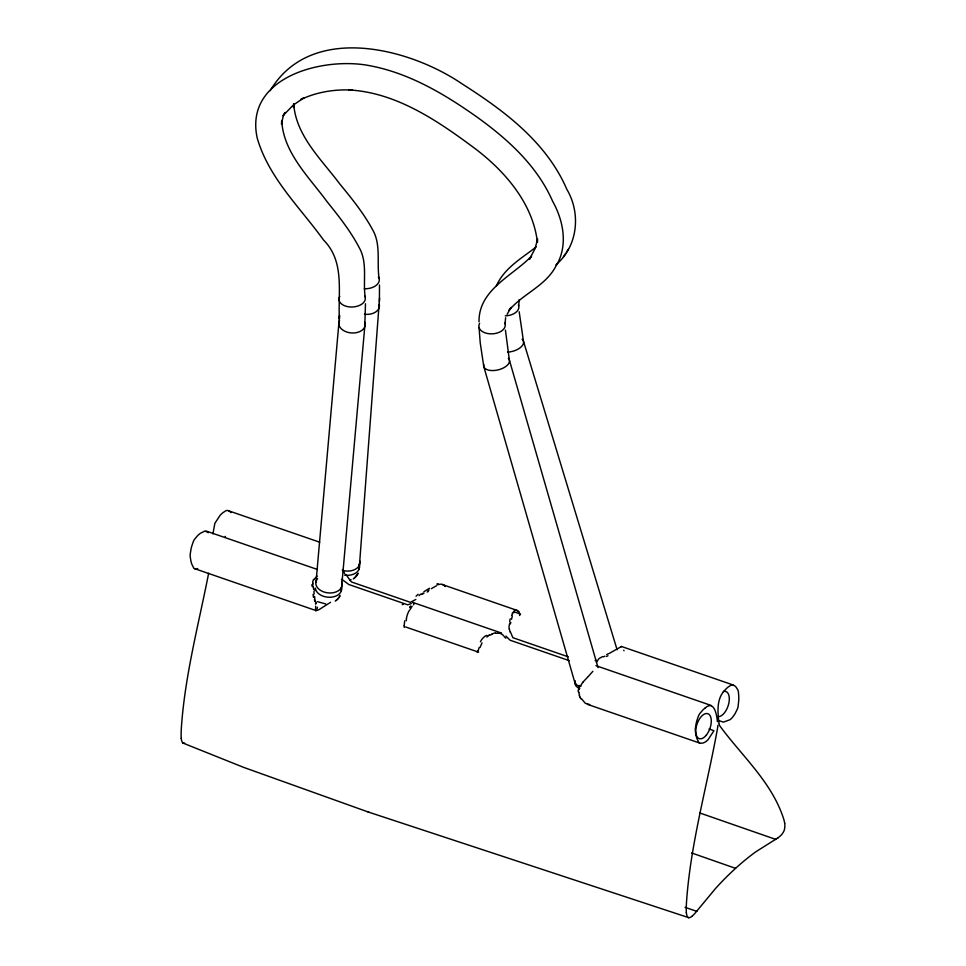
<?xml version="1.0" encoding="UTF-8"?>
<svg xmlns="http://www.w3.org/2000/svg" width="966" height="966" viewBox="0 0 966 966"><rect width="100%" height="100%" fill="white"/><g stroke="black" fill="none" stroke-linecap="round" stroke-linejoin="round"><path stroke-width="1.45" d="M312.972 583.114L313.044 584.985M379.397 301.573L379.505 285.079M315.665 606.177L315.628 607.131M212.943 533.908L214.863 523.282L220.212 515.216A34.993 18.004 -70.9 0 1 222.735 512.801L225.887 510.736A10.288 5.289 -70.9 0 1 227.626 510.471L319.698 542.204M315.604 607.674C314.554 614.098 321.835 607.409 324.093 606.443M379.578 297.975L359.183 568.902M479.003 321.835C478.593 289.583 512.499 276.01 531.578 256.087L529.44 259.274L535.079 248.624L537.627 238.819M537.555 240.015L537.434 242.394C532.942 202.932 503.962 169.907 473.002 147.061C436.644 120.086 395.649 92.422 348.98 89.947L352.542 90.092C334.791 89.089 316.763 91.963 300.631 99.607L303.964 97.795L293.386 104.98L283.074 115.618L285.212 112.43L283.183 116.113L281.529 124.143L281.722 120.533C283.279 152.616 309.12 177.164 326.979 201.58C338.74 216.203 350.513 231.019 359.255 247.694C367.756 262.764 362.842 280.695 365.16 297.021M315.991 582.401L339.561 315.484L339.368 319.034C337.943 291.768 344.934 261.52 323.55 240.027C299.907 207.219 268.729 177.961 257.21 138.041C243.867 76.712 323.803 56.439 370.063 65.76C409.439 73.199 444.807 94.257 477.107 117.14C507.971 139.37 537.096 165.729 552.637 201.278C563.685 220.985 568.358 246.39 555.728 266.483C545.331 286.153 522.666 293.857 508.961 310.484L511.086 307.309L507.078 314.336M341.252 591.059L364.762 326.762L365.474 303.722M293.869 104.509L293.531 107.443L293.712 103.773C295.765 135.711 321.799 159.837 339.839 184.023C351.733 198.501 363.639 213.172 372.586 229.703C381.208 244.507 376.607 262.329 379.107 278.45M406.215 620.788L406.493 618.928M208.644 573.236C198.585 624.604 184.88 675.657 181.342 728.074A126.498 65.096 -70.9 0 0 181.113 734.015L181.173 738.35M519.165 299.641L518.706 305.546M579.045 689.676L579.274 688.794M505.616 317.754L505.049 323.839M510.326 623.891L510.833 622.454M479.993 647.558L482.046 642.861M579.564 687.997L579.467 688.239A11.737 9.31 -20 0 0 579.189 688.782M270.202 90.695C310.436 22.737 408.884 47.479 462.364 84.054C504.252 110.716 546.514 142.207 566.8 189.264C581.158 213.414 577.885 246.451 555.848 264.901M357.215 574.975L358.096 573.212L354.111 578.38M340.104 595.43L339.223 597.169L339.718 596.336M313.721 579.685L317.186 576.11M496.234 286.226C503.938 268.27 521.555 258.369 536.275 246.861M412.144 606.213L409.922 609.884M580.699 685.618L582.136 683.228A21.783 20.201 14.3 0 1 583.029 682.237M563.383 256.871L565.508 253.611M566.269 252.416L568.37 249.204M592.87 671.298L588.306 676.49M596.505 662.241L598.848 658.691L602.591 656.554M691.777 916.444A40.415 20.793 -70.9 0 0 694.614 913.727L715.492 888.539A272.267 140.106 -70.9 0 1 735.573 868.362A272.267 140.106 -70.9 0 1 756.064 851.626L778.282 837.643M513.683 612.842L514.298 612.118M582.909 682.153L587.932 676.852M415.839 599.427L410.453 602.325L351.624 582.015L350.247 580.481L351.02 579.552M355.548 577.088L356.768 575.651M337.545 599.258L338.764 597.845L336.083 600.538M486.84 637.089L487.902 636.304M705.361 707.812C714.357 699.915 716.893 715.275 717.388 721.687M691.765 916.408L690.932 917A9.068 4.661 -70.9 0 1 690.304 917.326A16.591 8.537 -70.9 0 1 689.772 917.519L688.987 917.7A5.192 2.669 -70.9 0 1 687.816 917.253A12.099 6.219 -70.9 0 1 686.391 912.713M353.29 578.924L354.824 577.777M609.582 653.221L620.715 646.942M620.51 647.099L621.585 646.508M335.274 601.057L336.808 599.958M324.648 606.08L328.971 603.315M423.953 593.269L422.987 593.873M428.083 590.661L429.121 590.033M329.865 602.76L330.577 602.337M431.367 588.68L436.463 585.746M411.335 603.521L407.761 604.825L348.859 584.527L342.181 579.588M606.696 654.55L608.858 653.559M184.639 743.083L183.866 743.252A5.192 2.669 -70.9 0 1 182.695 742.818M197.704 568.636L194.903 568.781A10.336 5.313 -70.9 0 1 193.743 568.068L191.715 563.915A54.132 27.857 -70.9 0 1 190.785 560.413L190.193 556.356A13.681 7.04 -70.9 0 1 190.217 554.146L191.075 548.845A35.38 18.209 -70.9 0 1 191.654 546.454L193.248 541.745A10.288 5.289 -70.9 0 1 194.709 539.1L197.68 535.599A34.993 18.004 -70.9 0 1 200.24 533.389L205.009 530.974L208.306 532.701M499.458 632.802L500.509 632.815M589.767 704.637L585.287 703.26L581.363 698.587M325.675 603.943L317.379 601.625M367.986 811.923L688.843 917.7M718.426 720.431L723.341 722.133L729.885 719.779A14.707 7.571 -70.9 0 0 732.856 716.844A25.563 13.162 -70.9 0 0 734.957 713.85L737.239 709.358A10.336 5.313 -70.9 0 0 738.024 706.883L738.761 700.217A54.132 27.857 -70.9 0 0 738.748 695.882L738.362 691.632A13.681 7.04 -70.9 0 0 737.855 689.917L736.032 687.043A35.38 18.209 -70.9 0 0 735.054 686.077L732.759 684.906A10.288 5.289 -70.9 0 0 731.02 685.172L727.869 687.237A34.993 18.004 -70.9 0 0 725.333 689.652C716.192 698.49 717.678 712.099 718.994 723.619M621.428 646.459L733.508 685.099M587.425 704.335L699.601 743.035M685.027 907.303L696.884 911.385M442.211 584.502L517.233 610.452M513.852 611.756L520.553 614.074M206.277 531.095L317.488 569.505M412.844 602.434L501.644 633.104M595.962 665.671L711.399 705.542M568.346 656.856L512.861 637.693L510.446 631.993M569.36 660.684L510.084 640.217L505.93 636.099M709.032 728.98L713.946 730.682L708.187 739.521A14.707 7.571 -70.9 0 1 705.156 742.045A25.563 13.162 -70.9 0 1 702.825 743.071L700.024 743.216A10.336 5.313 -70.9 0 1 698.865 742.504L696.836 738.35A54.132 27.857 -70.9 0 1 695.906 734.848L695.315 730.791A13.681 7.04 -70.9 0 1 695.351 728.581L696.196 723.28A35.38 18.209 -70.9 0 1 696.776 720.89L698.37 716.192A10.288 5.289 -70.9 0 1 699.831 713.548L702.813 710.034A34.993 18.004 -70.9 0 1 705.361 707.824M405.551 626.946L478.641 652.183M194.48 568.6L316.124 610.621M775.952 839.466L699.625 812.913M735.573 868.349L691.584 852.954M368.976 812.273L243.601 767.354L183.178 743.156M517.583 610.524L519.213 611.889M228.387 510.664L229.932 511.642A35.38 18.209 -70.9 0 1 230.91 512.608M413.062 602.518L413.134 602.555A12.389 2.222 -23.7 0 1 413.037 602.784M443.635 585.142L444.638 585.831M350.247 580.481L346.673 575.507A4.685 3.755 73 0 1 345.876 574.83M344.705 573.575L342.435 569.566M579.624 695.097L579.189 693.854A15.166 11.809 8.7 0 1 578.803 692.429L578.851 692.38M617.105 649.756L523.463 341.227L519.177 311.74M483.785 366.573L575.567 685.075M598.014 667.578L509.348 359.956L505.435 330.118M719.102 724.271L719.272 724.838A12.184 6.267 -70.9 0 0 719.622 725.623C741.091 755.001 769.805 780.238 782.412 815.232A126.498 65.096 -70.9 0 1 783.873 819.639L784.766 823.213M315.254 600.635L315.085 599.862M483.712 366.174L480.223 342.773L479.051 327.474M314.831 598.57L314.59 597.073M313.467 588.089L313.286 586.893M314.578 597L314.481 596.372M313.515 588.427L313.624 589.115A21.663 10.94 85.5 0 1 313.648 589.634M315.423 601.54L315.435 601.661A9.914 3.176 66.3 0 0 315.423 601.299M314.155 594.005L313.902 591.53M315.556 602.736L315.653 604.197M686.295 912.798L686.246 908.451A126.498 65.096 -70.9 0 1 686.476 902.51C690.545 843.185 707.269 785.708 717.69 727.386A12.184 6.267 -70.9 0 0 717.81 726.178L717.823 725.394M364.653 322.221A13.198 8.923 4.8 0 1 351.527 332.956A13.198 8.923 4.8 0 1 339.549 320.507M341.457 587.425A13.198 8.984 5.7 0 1 329.998 597.266A13.198 8.984 5.7 0 1 315.351 588.113M364.87 296.2A13.198 8.211 -2.8 0 1 351.733 307.019A13.198 8.211 -2.8 0 1 339.73 296.441M504.747 323.03A13.198 8.175 -3.2 0 1 491.622 333.862A13.198 8.175 -3.2 0 1 479.619 323.369M508.333 358.314A13.198 6.798 -13.7 0 1 498.275 369.845A13.198 6.798 -13.7 0 1 483.809 364.399M579.721 688.142A13.198 6.412 -15.9 0 1 575.591 683.047M580.977 686.21A13.198 6.581 -20.1 0 1 575.193 680.74M341.614 582.22A13.198 9.02 6.1 0 1 327.257 592.786A13.198 9.02 6.1 0 1 317.585 578.706M379.252 304.254A13.198 9.056 4.1 0 1 364.46 314.216M359.062 564.265A13.198 9.129 5 0 1 344.572 575.144M378.382 276.819A13.198 8.356 -3.6 0 1 364.315 288.725M518.416 304.713A13.198 8.32 -4 0 1 505.254 315.846M522.123 339.247A13.198 6.931 -14.5 0 1 520.879 347.168A13.198 6.931 -14.5 0 1 507.609 352.119M723.377 691.511A13.198 6.822 -70.8 0 1 728.871 703.043A13.198 6.822 -70.8 0 1 718.233 716.639M359.763 560.98A13.198 9.165 5.4 0 1 342.435 570.351M225.368 537.337A13.198 6.786 -70.9 0 1 225.271 536.359M182.683 742.842A12.099 6.219 -70.9 0 1 181.27 738.278M477.301 652.509A21.783 13.319 -60.9 0 1 477.639 650.927M404.259 627.489A21.747 11.338 -77.2 0 1 404.368 625.521M404.15 625.896A30.948 10.686 -80.4 0 1 404.742 620.812M406.348 618.904A12.8 5.482 -80.7 0 1 409.186 610.609M409.765 607.348A20.817 5.301 -71.4 0 1 410.502 606.431M413.979 603.75A23.305 4.118 -46.7 0 1 413.617 604.837M410.743 606.093A17.026 1.896 -53.8 0 1 409.813 607.674M342.242 579.733A4.685 1.63 32 0 1 341.493 579.383M403.51 604.197A21.312 2.161 -18.1 0 1 402.242 604.704M504.264 636.703A17.014 5.53 52.6 0 1 505.846 638.224M500.617 633.624A11.87 6.327 63.4 0 1 503.709 635.749M496.005 633.31A16.965 14.466 49.5 0 1 499.482 633.334M491.67 634.155A23.486 20.769 61.8 0 1 495.498 632.802M489.883 635.242A28.787 24.959 46.1 0 1 491.791 634.396M487.685 635.894A26.637 23.22 74.3 0 1 489.436 634.928M480.404 641.822A13.077 9.998 -73.7 0 1 486.478 635.387M478.194 650.758A28.98 20.286 -57.4 0 1 479.196 647.462M778.282 837.619A40.415 20.793 -70.9 0 0 781.144 835.143L781.953 834.201A9.068 4.661 -70.9 0 0 782.52 833.429A16.591 8.537 -70.9 0 0 782.991 832.728L783.655 831.581A5.192 2.669 -70.9 0 0 784.501 829.311A12.099 6.219 -70.9 0 0 784.67 823.322M519.515 614.654A21.783 8.308 -78.1 0 1 519.793 615.535M444.819 586.169A30.948 19.839 -58.1 0 1 445.193 586.543M437.634 584.877A12.8 8.223 -64.8 0 1 443.696 585.034M436.801 584.104A20.817 10.711 -52 0 1 438.057 583.609M427.214 592.061A23.305 0.809 -31.4 0 1 428.409 591.349M423.857 591.82A17.026 2.862 -33.4 0 1 429.532 588.27M422.915 593.221A12.389 4.275 -35.8 0 1 422.166 593.679M421.804 594.307A9.95 5.832 -41.9 0 1 421.466 594.488M420.645 594.066A13.621 2.5 -48.9 0 1 419.135 595.624M418.145 594.259A21.312 8.006 -54.1 0 1 416.044 596.251M595.744 659.79A23.389 9.672 -70.1 0 1 595.189 660.623M510.096 632.102A17.014 16.857 83.9 0 1 509.505 629.083M509.118 629.132A11.87 10.831 81.6 0 1 509.662 623.613M509.758 622.056A16.965 11.834 49 0 1 510.229 618.808M511.582 619.303A23.486 14.961 56.2 0 1 512.366 616.079M511.594 615.451A28.787 19.489 46.6 0 1 512.463 614.026M512.234 613.265A26.637 16.519 63.9 0 1 513.248 612.166M514.081 610.198A13.077 6.496 87.1 0 1 517.498 611.019M518.971 612.891A28.98 9.745 -85.2 0 1 519.817 614.485M312.67 583.053A8.911 7.474 50.3 0 1 313.539 579.564M312.006 586.217A20.201 12.787 71.8 0 1 311.861 584.696M313.008 586.833A24.259 11.266 75.7 0 1 312.936 586.314M314.687 589.32A22.001 10.529 85.3 0 1 314.844 590.661M313.479 597.35A20.201 5.941 84.4 0 1 313.056 594.452M314.699 600.792A13.307 3.767 86.5 0 1 314.397 599.439M314.976 600.683A6.158 2.306 63.1 0 1 315.061 601.033M316.039 602.41A15.528 4.709 67.2 0 1 316.099 603.484M317.416 607.191A30.936 8.96 67.9 0 1 317.09 608.822M315.894 610.403A38.169 2.487 87 0 1 315.846 610.826M580.856 698.804A35.766 29.813 -12.3 0 1 580.047 697.15M579.974 697.138A29.306 23.365 4.1 0 1 579.189 695.182M578.755 692.308A6.533 4.854 22.7 0 1 578.731 691.97M578.26 691.813A13.705 9.889 -29.3 0 1 578.272 689.796M578.296 688.009A20.769 14.587 -34.1 0 1 579.395 685.449M624.012 650.794A21.783 2.174 59.6 0 1 623.758 650.203M606.419 656.482A21.904 2.886 -24 0 1 607.988 655.757M603.376 656.916A22.303 6.871 -22.2 0 1 604.921 656.143M706.412 735.029A13.198 6.822 -70.8 0 0 708.332 713.898A13.198 6.822 -70.8 0 0 695.846 729.547A13.198 6.822 -70.8 0 0 706.412 735.029"/></g></svg>
